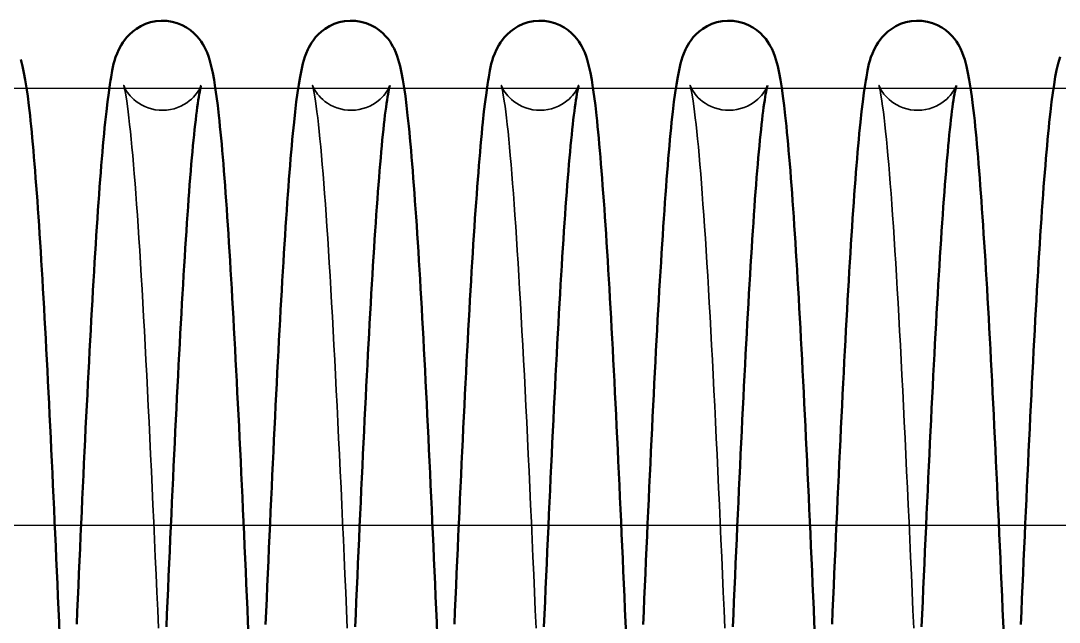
# Model space of a CAD drawing. Header units: millimetres. Extents: x 1448 to 104164, y -19509 to -89.
# Drawn here: x 84058 to 84153, y -3001.5 to -2946.5 of the extents above; entities that cross this region are included whole.
import ezdxf

# ---------------------------------------------------------------- set-up
doc = ezdxf.new("R2010")
doc.units = ezdxf.units.MM
doc.header["$LTSCALE"] = 60
doc.header["$MEASUREMENT"] = 0
doc.layers.get('0').update_dxf_attribs({"linetype": 'CONTINUOUS'})
doc.layers.add('가려진 것(ISO)', color=7, linetype='CONTINUOUS', lineweight=35)
doc.layers.add('가시적인 것(ISO)', color=7, linetype='CONTINUOUS', lineweight=50)

# ---------------------------------------------------------------- blocks, each defined once
blk = doc.blocks.new('토션스프링1')
at = {"layer": '가려진 것(ISO)', "flags": 128}
for points in [[(21462900.032, -50955408.884), (21462900.037, -50955408.9), (21462900.057, -50955408.952), (21462900.097, -50955409.046), (21462900.167, -50955409.194), (21462900.218, -50955409.288), (21462900.284, -50955409.397), (21462900.367, -50955409.52), (21462900.469, -50955409.657), (21462900.592, -50955409.808), (21462900.74, -50955409.971), (21462900.915, -50955410.141), (21462901.117, -50955410.313), (21462901.348, -50955410.482), (21462901.605, -50955410.642), (21462901.887, -50955410.789), (21462902.188, -50955410.916), (21462902.507, -50955411.019), (21462902.841, -50955411.096), (21462903.184, -50955411.145), (21462903.532, -50955411.164), (21462903.879, -50955411.152), (21462904.224, -50955411.11), (21462904.56, -50955411.039), (21462904.884, -50955410.942), (21462905.19, -50955410.821), (21462905.476, -50955410.678), (21462905.739, -50955410.52), (21462905.976, -50955410.353), (21462906.186, -50955410.181), (21462906.367, -50955410.01), (21462906.521, -50955409.845), (21462906.65, -50955409.69), (21462906.756, -50955409.547), (21462906.842, -50955409.42), (21462906.911, -50955409.309), (21462906.965, -50955409.212), (21462907.04, -50955409.061), (21462907.084, -50955408.961), (21462907.106, -50955408.905), (21462907.113, -50955408.885), (21462907.11, -50955408.895), (21462907.1, -50955408.932), (21462907.084, -50955408.993), (21462907.064, -50955409.076), (21462907.015, -50955409.3), (21462906.96, -50955409.588), (21462906.9, -50955409.936), (21462906.837, -50955410.341), (21462906.772, -50955410.799), (21462906.705, -50955411.307), (21462906.637, -50955411.862), (21462906.568, -50955412.461), (21462906.499, -50955413.106), (21462906.43, -50955413.796), (21462906.36, -50955414.528), (21462906.289, -50955415.303), (21462906.219, -50955416.119), (21462906.148, -50955416.975), (21462906.077, -50955417.869), (21462906.006, -50955418.8), (21462905.935, -50955419.768), (21462905.864, -50955420.771), (21462905.793, -50955421.812), (21462905.721, -50955422.889), (21462905.65, -50955424.003), (21462905.578, -50955425.15), (21462905.507, -50955426.331), (21462905.435, -50955427.544), (21462905.364, -50955428.786), (21462905.292, -50955430.058), (21462905.22, -50955431.358), (21462905.149, -50955432.685), (21462905.077, -50955434.036), (21462905.006, -50955435.413), (21462904.935, -50955436.816), (21462904.863, -50955438.247), (21462904.791, -50955439.702), (21462904.72, -50955441.182), (21462904.648, -50955442.683), (21462904.576, -50955444.204), (21462904.504, -50955445.745), (21462904.432, -50955447.302), (21462904.361, -50955448.876), (21462904.289, -50955450.463), (21462904.218, -50955452.064), (21462904.146, -50955453.675), (21462904.075, -50955455.3), (21462904.003, -50955456.939), (21462903.931, -50955458.591)], [(21462917.308, -50955408.884), (21462917.313, -50955408.9), (21462917.333, -50955408.952), (21462917.373, -50955409.045), (21462917.444, -50955409.189), (21462917.495, -50955409.282), (21462917.56, -50955409.391), (21462917.641, -50955409.514), (21462917.741, -50955409.652), (21462917.864, -50955409.803), (21462918.011, -50955409.966), (21462918.185, -50955410.136), (21462918.386, -50955410.308), (21462918.617, -50955410.477), (21462918.874, -50955410.638), (21462919.154, -50955410.785), (21462919.455, -50955410.912), (21462919.774, -50955411.016), (21462920.108, -50955411.094), (21462920.45, -50955411.144), (21462920.798, -50955411.164), (21462921.145, -50955411.153), (21462921.49, -50955411.111), (21462921.827, -50955411.041), (21462922.151, -50955410.945), (21462922.457, -50955410.824), (21462922.744, -50955410.682), (21462923.008, -50955410.525), (21462923.246, -50955410.357), (21462923.456, -50955410.186), (21462923.638, -50955410.015), (21462923.793, -50955409.85), (21462923.923, -50955409.693), (21462924.029, -50955409.551), (21462924.115, -50955409.424), (21462924.185, -50955409.312), (21462924.24, -50955409.214), (21462924.316, -50955409.063), (21462924.36, -50955408.962), (21462924.382, -50955408.905), (21462924.389, -50955408.885), (21462924.386, -50955408.895), (21462924.376, -50955408.931), (21462924.36, -50955408.992), (21462924.34, -50955409.075), (21462924.291, -50955409.298), (21462924.236, -50955409.585), (21462924.177, -50955409.934), (21462924.114, -50955410.339), (21462924.048, -50955410.797), (21462923.98, -50955411.304), (21462923.913, -50955411.858), (21462923.844, -50955412.458), (21462923.775, -50955413.103), (21462923.706, -50955413.793), (21462923.636, -50955414.525), (21462923.565, -50955415.3), (21462923.495, -50955416.115), (21462923.424, -50955416.97), (21462923.353, -50955417.864), (21462923.282, -50955418.794), (21462923.211, -50955419.76), (21462923.14, -50955420.765), (21462923.069, -50955421.807), (21462922.997, -50955422.886), (21462922.926, -50955424), (21462922.854, -50955425.148), (21462922.783, -50955426.329), (21462922.711, -50955427.541), (21462922.639, -50955428.783), (21462922.568, -50955430.054), (21462922.496, -50955431.352), (21462922.425, -50955432.676), (21462922.354, -50955434.027), (21462922.282, -50955435.405), (21462922.211, -50955436.812), (21462922.139, -50955438.244), (21462922.067, -50955439.701), (21462921.995, -50955441.181), (21462921.924, -50955442.682), (21462921.852, -50955444.203), (21462921.78, -50955445.743), (21462921.708, -50955447.299), (21462921.637, -50955448.871), (21462921.565, -50955450.456), (21462921.494, -50955452.054), (21462921.422, -50955453.666), (21462921.351, -50955455.294), (21462921.279, -50955456.936), (21462921.207, -50955458.59)], [(21462934.584, -50955408.884), (21462934.589, -50955408.9), (21462934.608, -50955408.952), (21462934.648, -50955409.046), (21462934.718, -50955409.194), (21462934.77, -50955409.288), (21462934.836, -50955409.397), (21462934.919, -50955409.52), (21462935.02, -50955409.657), (21462935.143, -50955409.808), (21462935.292, -50955409.971), (21462935.466, -50955410.141), (21462935.668, -50955410.313), (21462935.899, -50955410.482), (21462936.157, -50955410.642), (21462936.438, -50955410.789), (21462936.74, -50955410.916), (21462937.059, -50955411.019), (21462937.393, -50955411.096), (21462937.736, -50955411.145), (21462938.083, -50955411.164), (21462938.431, -50955411.152), (21462938.775, -50955411.11), (21462939.112, -50955411.039), (21462939.436, -50955410.942), (21462939.742, -50955410.821), (21462940.027, -50955410.678), (21462940.29, -50955410.52), (21462940.528, -50955410.353), (21462940.738, -50955410.181), (21462940.918, -50955410.01), (21462941.072, -50955409.845), (21462941.201, -50955409.69), (21462941.308, -50955409.547), (21462941.393, -50955409.42), (21462941.462, -50955409.309), (21462941.517, -50955409.212), (21462941.592, -50955409.061), (21462941.635, -50955408.961), (21462941.657, -50955408.905), (21462941.664, -50955408.885), (21462941.661, -50955408.895), (21462941.652, -50955408.932), (21462941.636, -50955408.993), (21462941.616, -50955409.076), (21462941.566, -50955409.3), (21462941.511, -50955409.588), (21462941.452, -50955409.936), (21462941.389, -50955410.341), (21462941.323, -50955410.799), (21462941.256, -50955411.307), (21462941.188, -50955411.862), (21462941.12, -50955412.461), (21462941.051, -50955413.106), (21462940.981, -50955413.796), (21462940.911, -50955414.528), (21462940.841, -50955415.303), (21462940.77, -50955416.119), (21462940.699, -50955416.975), (21462940.628, -50955417.869), (21462940.557, -50955418.8), (21462940.486, -50955419.768), (21462940.415, -50955420.771), (21462940.344, -50955421.812), (21462940.273, -50955422.889), (21462940.201, -50955424.003), (21462940.13, -50955425.15), (21462940.058, -50955426.331), (21462939.987, -50955427.544), (21462939.915, -50955428.786), (21462939.843, -50955430.058), (21462939.772, -50955431.358), (21462939.7, -50955432.685), (21462939.629, -50955434.036), (21462939.558, -50955435.413), (21462939.486, -50955436.816), (21462939.415, -50955438.247), (21462939.343, -50955439.702), (21462939.271, -50955441.182), (21462939.199, -50955442.683), (21462939.128, -50955444.204), (21462939.056, -50955445.745), (21462938.984, -50955447.302), (21462938.912, -50955448.876), (21462938.841, -50955450.463), (21462938.769, -50955452.064), (21462938.698, -50955453.675), (21462938.626, -50955455.3), (21462938.555, -50955456.939), (21462938.483, -50955458.591)], [(21462951.859, -50955408.884), (21462951.865, -50955408.9), (21462951.884, -50955408.952), (21462951.924, -50955409.045), (21462951.995, -50955409.189), (21462952.046, -50955409.282), (21462952.111, -50955409.391), (21462952.192, -50955409.514), (21462952.293, -50955409.652), (21462952.415, -50955409.803), (21462952.563, -50955409.966), (21462952.736, -50955410.136), (21462952.938, -50955410.308), (21462953.168, -50955410.477), (21462953.425, -50955410.638), (21462953.706, -50955410.785), (21462954.006, -50955410.912), (21462954.326, -50955411.016), (21462954.659, -50955411.094), (21462955.002, -50955411.144), (21462955.349, -50955411.164), (21462955.697, -50955411.153), (21462956.042, -50955411.111), (21462956.379, -50955411.041), (21462956.703, -50955410.945), (21462957.009, -50955410.824), (21462957.295, -50955410.682), (21462957.56, -50955410.525), (21462957.798, -50955410.357), (21462958.008, -50955410.186), (21462958.189, -50955410.015), (21462958.344, -50955409.85), (21462958.474, -50955409.693), (21462958.581, -50955409.551), (21462958.667, -50955409.424), (21462958.736, -50955409.312), (21462958.791, -50955409.214), (21462958.867, -50955409.063), (21462958.912, -50955408.962), (21462958.933, -50955408.905), (21462958.94, -50955408.885), (21462958.937, -50955408.895), (21462958.927, -50955408.931), (21462958.911, -50955408.992), (21462958.891, -50955409.075), (21462958.842, -50955409.298), (21462958.788, -50955409.585), (21462958.728, -50955409.934), (21462958.665, -50955410.339), (21462958.599, -50955410.797), (21462958.532, -50955411.304), (21462958.464, -50955411.858), (21462958.396, -50955412.458), (21462958.327, -50955413.103), (21462958.257, -50955413.793), (21462958.187, -50955414.525), (21462958.117, -50955415.3), (21462958.046, -50955416.115), (21462957.975, -50955416.97), (21462957.904, -50955417.864), (21462957.833, -50955418.794), (21462957.762, -50955419.76), (21462957.691, -50955420.765), (21462957.62, -50955421.807), (21462957.549, -50955422.886), (21462957.477, -50955424), (21462957.406, -50955425.148), (21462957.334, -50955426.329), (21462957.263, -50955427.541), (21462957.191, -50955428.783), (21462957.119, -50955430.054), (21462957.048, -50955431.352), (21462956.976, -50955432.676), (21462956.905, -50955434.027), (21462956.834, -50955435.405), (21462956.762, -50955436.812), (21462956.69, -50955438.244), (21462956.619, -50955439.701), (21462956.547, -50955441.181), (21462956.475, -50955442.682), (21462956.403, -50955444.203), (21462956.332, -50955445.743), (21462956.26, -50955447.299), (21462956.188, -50955448.871), (21462956.117, -50955450.456), (21462956.045, -50955452.054), (21462955.974, -50955453.666), (21462955.902, -50955455.294), (21462955.83, -50955456.936), (21462955.759, -50955458.59)], [(21462969.135, -50955408.884), (21462969.14, -50955408.9), (21462969.16, -50955408.952), (21462969.2, -50955409.046), (21462969.27, -50955409.194), (21462969.321, -50955409.288), (21462969.387, -50955409.397), (21462969.47, -50955409.52), (21462969.572, -50955409.657), (21462969.695, -50955409.808), (21462969.843, -50955409.971), (21462970.018, -50955410.141), (21462970.22, -50955410.313), (21462970.451, -50955410.482), (21462970.708, -50955410.642), (21462970.99, -50955410.789), (21462971.291, -50955410.916), (21462971.61, -50955411.019), (21462971.944, -50955411.096), (21462972.287, -50955411.145), (21462972.635, -50955411.164), (21462972.982, -50955411.152), (21462973.327, -50955411.11), (21462973.663, -50955411.039), (21462973.987, -50955410.942), (21462974.293, -50955410.821), (21462974.579, -50955410.678), (21462974.842, -50955410.52), (21462975.079, -50955410.353), (21462975.289, -50955410.181), (21462975.47, -50955410.01), (21462975.624, -50955409.845), (21462975.753, -50955409.69), (21462975.859, -50955409.547), (21462975.945, -50955409.42), (21462976.014, -50955409.309), (21462976.068, -50955409.212), (21462976.143, -50955409.061), (21462976.187, -50955408.961), (21462976.209, -50955408.905), (21462976.216, -50955408.885), (21462976.213, -50955408.895), (21462976.203, -50955408.932), (21462976.187, -50955408.993), (21462976.167, -50955409.076), (21462976.118, -50955409.3), (21462976.063, -50955409.588), (21462976.003, -50955409.936), (21462975.94, -50955410.341), (21462975.875, -50955410.799), (21462975.808, -50955411.307), (21462975.739, -50955411.862), (21462975.671, -50955412.461), (21462975.602, -50955413.106), (21462975.533, -50955413.796), (21462975.463, -50955414.528), (21462975.392, -50955415.303), (21462975.322, -50955416.119), (21462975.251, -50955416.975), (21462975.18, -50955417.869), (21462975.109, -50955418.8), (21462975.038, -50955419.768), (21462974.967, -50955420.771), (21462974.896, -50955421.812), (21462974.824, -50955422.889), (21462974.753, -50955424.003), (21462974.681, -50955425.15), (21462974.61, -50955426.331), (21462974.538, -50955427.544), (21462974.467, -50955428.786), (21462974.395, -50955430.058), (21462974.323, -50955431.358), (21462974.252, -50955432.685), (21462974.18, -50955434.036), (21462974.109, -50955435.413), (21462974.038, -50955436.816), (21462973.966, -50955438.247), (21462973.894, -50955439.702), (21462973.823, -50955441.182), (21462973.751, -50955442.683), (21462973.679, -50955444.204), (21462973.607, -50955445.745), (21462973.535, -50955447.302), (21462973.464, -50955448.876), (21462973.392, -50955450.463), (21462973.321, -50955452.064), (21462973.249, -50955453.675), (21462973.178, -50955455.3), (21462973.106, -50955456.939), (21462973.034, -50955458.591)]]:
    blk.add_lwpolyline(points, dxfattribs=at)
at = {"layer": '가시적인 것(ISO)', "flags": 128}
for points in [[(21462890.532, -50955406.277), (21462890.71, -50955406.881), (21462890.852, -50955407.482), (21462890.976, -50955408.115), (21462891.094, -50955408.809), (21462891.208, -50955409.57), (21462891.318, -50955410.398), (21462891.425, -50955411.295), (21462891.53, -50955412.262), (21462891.581, -50955412.772), (21462891.632, -50955413.3), (21462891.684, -50955413.846), (21462891.734, -50955414.411), (21462891.785, -50955414.994), (21462891.836, -50955415.595), (21462891.887, -50955416.215), (21462891.938, -50955416.854), (21462891.99, -50955417.512), (21462892.041, -50955418.189), (21462892.092, -50955418.885), (21462892.143, -50955419.599), (21462892.194, -50955420.331), (21462892.246, -50955421.08), (21462892.297, -50955421.846), (21462892.348, -50955422.629), (21462892.399, -50955423.429), (21462892.45, -50955424.244), (21462892.501, -50955425.075), (21462892.553, -50955425.922), (21462892.604, -50955426.783), (21462892.654, -50955427.658), (21462892.705, -50955428.548), (21462892.756, -50955429.452), (21462892.807, -50955430.369), (21462892.858, -50955431.3), (21462892.909, -50955432.245), (21462892.959, -50955433.206), (21462893.01, -50955434.18), (21462893.061, -50955435.168), (21462893.112, -50955436.169), (21462893.163, -50955437.183), (21462893.214, -50955438.209), (21462893.265, -50955439.246), (21462893.316, -50955440.295), (21462893.367, -50955441.354), (21462893.418, -50955442.423), (21462893.469, -50955443.501), (21462893.52, -50955444.588), (21462893.571, -50955445.684), (21462893.622, -50955446.787), (21462893.672, -50955447.898), (21462893.723, -50955449.016), (21462893.774, -50955450.141), (21462893.825, -50955451.276), (21462893.875, -50955452.419), (21462893.926, -50955453.569), (21462893.977, -50955454.727), (21462894.028, -50955455.892), (21462894.079, -50955457.062), (21462894.13, -50955458.238)], [(21462895.697, -50955459.203), (21462895.748, -50955458.023), (21462895.799, -50955456.848), (21462895.85, -50955455.679), (21462895.901, -50955454.516), (21462895.952, -50955453.36), (21462896.003, -50955452.211), (21462896.054, -50955451.07), (21462896.104, -50955449.938), (21462896.155, -50955448.814), (21462896.206, -50955447.697), (21462896.257, -50955446.586), (21462896.307, -50955445.484), (21462896.358, -50955444.389), (21462896.409, -50955443.303), (21462896.46, -50955442.226), (21462896.511, -50955441.159), (21462896.562, -50955440.101), (21462896.613, -50955439.055), (21462896.664, -50955438.019), (21462896.715, -50955436.995), (21462896.766, -50955435.984), (21462896.817, -50955434.985), (21462896.868, -50955433.999), (21462896.919, -50955433.028), (21462896.97, -50955432.07), (21462897.021, -50955431.127), (21462897.071, -50955430.199), (21462897.122, -50955429.285), (21462897.173, -50955428.383), (21462897.224, -50955427.496), (21462897.275, -50955426.622), (21462897.326, -50955425.763), (21462897.377, -50955424.919), (21462897.429, -50955424.09), (21462897.48, -50955423.276), (21462897.531, -50955422.478), (21462897.582, -50955421.697), (21462897.634, -50955420.932), (21462897.685, -50955420.184), (21462897.737, -50955419.453), (21462897.788, -50955418.74), (21462897.84, -50955418.045), (21462897.891, -50955417.368), (21462897.942, -50955416.71), (21462897.994, -50955416.07), (21462898.045, -50955415.451), (21462898.097, -50955414.851), (21462898.148, -50955414.27), (21462898.2, -50955413.71), (21462898.251, -50955413.169), (21462898.302, -50955412.646), (21462898.353, -50955412.143), (21462898.404, -50955411.657), (21462898.509, -50955410.739), (21462898.616, -50955409.889), (21462898.728, -50955409.105), (21462898.844, -50955408.385), (21462898.967, -50955407.725), (21462899.099, -50955407.116), (21462899.259, -50955406.52), (21462899.361, -50955406.21), (21462899.483, -50955405.882), (21462899.644, -50955405.52), (21462899.746, -50955405.321), (21462899.869, -50955405.107), (21462900.017, -50955404.875), (21462900.198, -50955404.629), (21462900.417, -50955404.37), (21462900.682, -50955404.104), (21462900.995, -50955403.84), (21462901.355, -50955403.593), (21462901.76, -50955403.374), (21462902.206, -50955403.193), (21462902.68, -50955403.06), (21462903.173, -50955402.984), (21462903.676, -50955402.967), (21462904.177, -50955403.008), (21462904.663, -50955403.108), (21462905.126, -50955403.262), (21462905.557, -50955403.461), (21462905.945, -50955403.693), (21462906.285, -50955403.948), (21462906.578, -50955404.213), (21462906.823, -50955404.476), (21462907.026, -50955404.73), (21462907.193, -50955404.971), (21462907.33, -50955405.197), (21462907.543, -50955405.602), (21462907.713, -50955405.97), (21462907.849, -50955406.308), (21462907.956, -50955406.624), (21462908.041, -50955406.926), (21462908.162, -50955407.512), (21462908.258, -50955408.121), (21462908.311, -50955408.451), (21462908.368, -50955408.803), (21462908.481, -50955409.56), (21462908.591, -50955410.387), (21462908.698, -50955411.286), (21462908.804, -50955412.256), (21462908.856, -50955412.768), (21462908.907, -50955413.298), (21462908.959, -50955413.846), (21462909.01, -50955414.412), (21462909.061, -50955414.996), (21462909.112, -50955415.598), (21462909.163, -50955416.218), (21462909.214, -50955416.856), (21462909.265, -50955417.513), (21462909.316, -50955418.189), (21462909.368, -50955418.883), (21462909.419, -50955419.596), (21462909.47, -50955420.327), (21462909.521, -50955421.075), (21462909.572, -50955421.841), (21462909.623, -50955422.624), (21462909.675, -50955423.424), (21462909.726, -50955424.24), (21462909.777, -50955425.071), (21462909.828, -50955425.918), (21462909.879, -50955426.781), (21462909.93, -50955427.657), (21462909.981, -50955428.548), (21462910.032, -50955429.453), (21462910.083, -50955430.371), (21462910.134, -50955431.303), (21462910.184, -50955432.247), (21462910.235, -50955433.205), (21462910.286, -50955434.178), (21462910.337, -50955435.165), (21462910.388, -50955436.165), (21462910.439, -50955437.178), (21462910.49, -50955438.204), (21462910.541, -50955439.241), (21462910.592, -50955440.289), (21462910.643, -50955441.348), (21462910.694, -50955442.418), (21462910.745, -50955443.497), (21462910.796, -50955444.585), (21462910.847, -50955445.682), (21462910.897, -50955446.787), (21462910.948, -50955447.9), (21462910.999, -50955449.019), (21462911.05, -50955450.145), (21462911.1, -50955451.278), (21462911.151, -50955452.419), (21462911.202, -50955453.568), (21462911.253, -50955454.724), (21462911.304, -50955455.887), (21462911.355, -50955457.057), (21462911.406, -50955458.232)], [(21462912.973, -50955459.204), (21462913.024, -50955458.024), (21462913.075, -50955456.849), (21462913.126, -50955455.679), (21462913.177, -50955454.515), (21462913.228, -50955453.358), (21462913.279, -50955452.207), (21462913.33, -50955451.064), (21462913.381, -50955449.929), (21462913.431, -50955448.803), (21462913.482, -50955447.687), (21462913.533, -50955446.579), (21462913.583, -50955445.478), (21462913.634, -50955444.386), (21462913.685, -50955443.301), (21462913.736, -50955442.225), (21462913.787, -50955441.159), (21462913.838, -50955440.103), (21462913.889, -50955439.056), (21462913.94, -50955438.021), (21462913.991, -50955436.997), (21462914.042, -50955435.985), (21462914.093, -50955434.985), (21462914.144, -50955433.999), (21462914.195, -50955433.025), (21462914.246, -50955432.066), (21462914.297, -50955431.121), (21462914.348, -50955430.191), (21462914.398, -50955429.276), (21462914.449, -50955428.376), (21462914.5, -50955427.49), (21462914.551, -50955426.619), (21462914.602, -50955425.761), (21462914.653, -50955424.919), (21462914.704, -50955424.091), (21462914.755, -50955423.279), (21462914.807, -50955422.482), (21462914.858, -50955421.701), (21462914.909, -50955420.937), (21462914.961, -50955420.189), (21462915.012, -50955419.459), (21462915.063, -50955418.745), (21462915.115, -50955418.049), (21462915.167, -50955417.371), (21462915.218, -50955416.712), (21462915.27, -50955416.071), (21462915.322, -50955415.448), (21462915.373, -50955414.845), (21462915.425, -50955414.262), (21462915.477, -50955413.698), (21462915.529, -50955413.155), (21462915.58, -50955412.632), (21462915.631, -50955412.128), (21462915.683, -50955411.643), (21462915.786, -50955410.729), (21462915.892, -50955409.885), (21462916.002, -50955409.105), (21462916.119, -50955408.387), (21462916.243, -50955407.724), (21462916.376, -50955407.113), (21462916.535, -50955406.518), (21462916.637, -50955406.209), (21462916.76, -50955405.88), (21462916.921, -50955405.518), (21462917.023, -50955405.318), (21462917.146, -50955405.104), (21462917.295, -50955404.872), (21462917.476, -50955404.625), (21462917.696, -50955404.367), (21462917.961, -50955404.101), (21462918.275, -50955403.837), (21462918.636, -50955403.59), (21462919.041, -50955403.371), (21462919.487, -50955403.191), (21462919.962, -50955403.059), (21462920.455, -50955402.983), (21462920.958, -50955402.967), (21462921.459, -50955403.009), (21462921.945, -50955403.11), (21462922.407, -50955403.264), (21462922.838, -50955403.464), (21462923.226, -50955403.696), (21462923.565, -50955403.951), (21462923.857, -50955404.217), (21462924.101, -50955404.48), (21462924.304, -50955404.734), (21462924.47, -50955404.975), (21462924.606, -50955405.199), (21462924.721, -50955405.407), (21462924.819, -50955405.601), (21462924.97, -50955405.955), (21462925.083, -50955406.277), (21462925.262, -50955406.881), (21462925.404, -50955407.482), (21462925.528, -50955408.115), (21462925.646, -50955408.809), (21462925.76, -50955409.57), (21462925.87, -50955410.398), (21462925.976, -50955411.295), (21462926.081, -50955412.262), (21462926.133, -50955412.772), (21462926.184, -50955413.3), (21462926.235, -50955413.846), (21462926.286, -50955414.411), (21462926.337, -50955414.994), (21462926.388, -50955415.595), (21462926.439, -50955416.215), (21462926.49, -50955416.854), (21462926.541, -50955417.512), (21462926.592, -50955418.189), (21462926.643, -50955418.885), (21462926.695, -50955419.599), (21462926.746, -50955420.331), (21462926.797, -50955421.08), (21462926.848, -50955421.846), (21462926.9, -50955422.629), (21462926.951, -50955423.429), (21462927.002, -50955424.244), (21462927.053, -50955425.075), (21462927.104, -50955425.922), (21462927.155, -50955426.783), (21462927.206, -50955427.658), (21462927.257, -50955428.548), (21462927.308, -50955429.452), (21462927.359, -50955430.369), (21462927.409, -50955431.3), (21462927.46, -50955432.245), (21462927.511, -50955433.206), (21462927.562, -50955434.18), (21462927.613, -50955435.168), (21462927.664, -50955436.169), (21462927.715, -50955437.183), (21462927.766, -50955438.209), (21462927.817, -50955439.246), (21462927.868, -50955440.295), (21462927.919, -50955441.354), (21462927.97, -50955442.423), (21462928.021, -50955443.501), (21462928.072, -50955444.588), (21462928.122, -50955445.684), (21462928.173, -50955446.787), (21462928.224, -50955447.898), (21462928.275, -50955449.016), (21462928.325, -50955450.141), (21462928.376, -50955451.276), (21462928.427, -50955452.419), (21462928.478, -50955453.569), (21462928.529, -50955454.727), (21462928.58, -50955455.892), (21462928.631, -50955457.062), (21462928.682, -50955458.238)], [(21462930.249, -50955459.203), (21462930.3, -50955458.023), (21462930.351, -50955456.848), (21462930.402, -50955455.679), (21462930.453, -50955454.516), (21462930.504, -50955453.36), (21462930.554, -50955452.211), (21462930.605, -50955451.07), (21462930.656, -50955449.938), (21462930.707, -50955448.814), (21462930.757, -50955447.697), (21462930.808, -50955446.586), (21462930.859, -50955445.484), (21462930.91, -50955444.389), (21462930.961, -50955443.303), (21462931.012, -50955442.226), (21462931.063, -50955441.159), (21462931.114, -50955440.101), (21462931.165, -50955439.055), (21462931.216, -50955438.019), (21462931.267, -50955436.995), (21462931.318, -50955435.984), (21462931.369, -50955434.985), (21462931.42, -50955433.999), (21462931.471, -50955433.028), (21462931.521, -50955432.07), (21462931.572, -50955431.127), (21462931.623, -50955430.199), (21462931.674, -50955429.285), (21462931.725, -50955428.383), (21462931.776, -50955427.496), (21462931.827, -50955426.622), (21462931.878, -50955425.763), (21462931.929, -50955424.919), (21462931.98, -50955424.09), (21462932.031, -50955423.276), (21462932.083, -50955422.478), (21462932.134, -50955421.697), (21462932.185, -50955420.932), (21462932.237, -50955420.184), (21462932.288, -50955419.453), (21462932.34, -50955418.74), (21462932.391, -50955418.045), (21462932.442, -50955417.368), (21462932.494, -50955416.71), (21462932.545, -50955416.07), (21462932.597, -50955415.451), (21462932.648, -50955414.851), (21462932.7, -50955414.27), (21462932.751, -50955413.71), (21462932.802, -50955413.169), (21462932.853, -50955412.646), (21462932.904, -50955412.143), (21462932.956, -50955411.657), (21462933.06, -50955410.739), (21462933.168, -50955409.889), (21462933.279, -50955409.105), (21462933.396, -50955408.385), (21462933.519, -50955407.725), (21462933.65, -50955407.116), (21462933.811, -50955406.52), (21462933.912, -50955406.21), (21462934.035, -50955405.882), (21462934.195, -50955405.52), (21462934.298, -50955405.321), (21462934.42, -50955405.107), (21462934.568, -50955404.875), (21462934.749, -50955404.629), (21462934.968, -50955404.37), (21462935.233, -50955404.104), (21462935.547, -50955403.84), (21462935.906, -50955403.593), (21462936.312, -50955403.374), (21462936.757, -50955403.193), (21462937.231, -50955403.06), (21462937.724, -50955402.984), (21462938.228, -50955402.967), (21462938.729, -50955403.008), (21462939.215, -50955403.108), (21462939.678, -50955403.262), (21462940.109, -50955403.461), (21462940.497, -50955403.693), (21462940.837, -50955403.948), (21462941.129, -50955404.213), (21462941.374, -50955404.476), (21462941.577, -50955404.73), (21462941.744, -50955404.971), (21462941.881, -50955405.197), (21462942.094, -50955405.602), (21462942.265, -50955405.97), (21462942.401, -50955406.308), (21462942.508, -50955406.624), (21462942.592, -50955406.926), (21462942.714, -50955407.512), (21462942.81, -50955408.121), (21462942.862, -50955408.451), (21462942.92, -50955408.803), (21462943.032, -50955409.56), (21462943.142, -50955410.387), (21462943.25, -50955411.286), (21462943.355, -50955412.256), (21462943.407, -50955412.768), (21462943.459, -50955413.298), (21462943.51, -50955413.846), (21462943.562, -50955414.412), (21462943.613, -50955414.996), (21462943.664, -50955415.598), (21462943.715, -50955416.218), (21462943.766, -50955416.856), (21462943.817, -50955417.513), (21462943.868, -50955418.189), (21462943.919, -50955418.883), (21462943.97, -50955419.596), (21462944.021, -50955420.327), (21462944.073, -50955421.075), (21462944.124, -50955421.841), (21462944.175, -50955422.624), (21462944.226, -50955423.424), (21462944.277, -50955424.24), (21462944.328, -50955425.071), (21462944.38, -50955425.918), (21462944.431, -50955426.781), (21462944.482, -50955427.657), (21462944.533, -50955428.548), (21462944.584, -50955429.453), (21462944.634, -50955430.371), (21462944.685, -50955431.303), (21462944.736, -50955432.247), (21462944.787, -50955433.205), (21462944.837, -50955434.178), (21462944.888, -50955435.165), (21462944.939, -50955436.165), (21462944.99, -50955437.178), (21462945.041, -50955438.204), (21462945.092, -50955439.241), (21462945.143, -50955440.289), (21462945.194, -50955441.348), (21462945.245, -50955442.418), (21462945.296, -50955443.497), (21462945.347, -50955444.585), (21462945.398, -50955445.682), (21462945.449, -50955446.787), (21462945.5, -50955447.9), (21462945.551, -50955449.019), (21462945.601, -50955450.145), (21462945.652, -50955451.278), (21462945.703, -50955452.419), (21462945.753, -50955453.568), (21462945.804, -50955454.724), (21462945.855, -50955455.887), (21462945.906, -50955457.057), (21462945.957, -50955458.232)], [(21462947.525, -50955459.204), (21462947.576, -50955458.024), (21462947.627, -50955456.849), (21462947.678, -50955455.679), (21462947.728, -50955454.515), (21462947.779, -50955453.358), (21462947.83, -50955452.207), (21462947.881, -50955451.064), (21462947.932, -50955449.929), (21462947.983, -50955448.803), (21462948.034, -50955447.687), (21462948.084, -50955446.579), (21462948.135, -50955445.478), (21462948.186, -50955444.386), (21462948.237, -50955443.301), (21462948.288, -50955442.225), (21462948.339, -50955441.159), (21462948.389, -50955440.103), (21462948.44, -50955439.056), (21462948.492, -50955438.021), (21462948.543, -50955436.997), (21462948.594, -50955435.985), (21462948.645, -50955434.985), (21462948.696, -50955433.999), (21462948.747, -50955433.025), (21462948.797, -50955432.066), (21462948.848, -50955431.121), (21462948.899, -50955430.191), (21462948.95, -50955429.276), (21462949.001, -50955428.376), (21462949.052, -50955427.49), (21462949.102, -50955426.619), (21462949.153, -50955425.761), (21462949.204, -50955424.919), (21462949.256, -50955424.091), (21462949.307, -50955423.279), (21462949.358, -50955422.482), (21462949.409, -50955421.701), (21462949.461, -50955420.937), (21462949.512, -50955420.189), (21462949.563, -50955419.459), (21462949.615, -50955418.745), (21462949.667, -50955418.049), (21462949.718, -50955417.371), (21462949.77, -50955416.712), (21462949.821, -50955416.071), (21462949.873, -50955415.448), (21462949.925, -50955414.845), (21462949.977, -50955414.262), (21462950.028, -50955413.698), (21462950.08, -50955413.155), (21462950.132, -50955412.632), (21462950.183, -50955412.128), (21462950.234, -50955411.643), (21462950.338, -50955410.729), (21462950.444, -50955409.885), (21462950.554, -50955409.105), (21462950.67, -50955408.387), (21462950.794, -50955407.724), (21462950.928, -50955407.113), (21462951.087, -50955406.518), (21462951.188, -50955406.209), (21462951.312, -50955405.88), (21462951.472, -50955405.518), (21462951.575, -50955405.318), (21462951.698, -50955405.104), (21462951.846, -50955404.872), (21462952.027, -50955404.625), (21462952.247, -50955404.367), (21462952.512, -50955404.101), (21462952.827, -50955403.837), (21462953.187, -50955403.59), (21462953.593, -50955403.371), (21462954.038, -50955403.191), (21462954.513, -50955403.059), (21462955.006, -50955402.983), (21462955.509, -50955402.967), (21462956.011, -50955403.009), (21462956.497, -50955403.11), (21462956.959, -50955403.264), (21462957.389, -50955403.464), (21462957.777, -50955403.696), (21462958.117, -50955403.951), (21462958.409, -50955404.217), (21462958.653, -50955404.48), (21462958.855, -50955404.734), (21462959.021, -50955404.975), (21462959.158, -50955405.199), (21462959.273, -50955405.407), (21462959.37, -50955405.601), (21462959.522, -50955405.955), (21462959.635, -50955406.277), (21462959.813, -50955406.881), (21462959.955, -50955407.482), (21462960.079, -50955408.115), (21462960.197, -50955408.809), (21462960.311, -50955409.57), (21462960.421, -50955410.398), (21462960.528, -50955411.295), (21462960.633, -50955412.262), (21462960.684, -50955412.772), (21462960.735, -50955413.3), (21462960.786, -50955413.846), (21462960.837, -50955414.411), (21462960.888, -50955414.994), (21462960.939, -50955415.595), (21462960.99, -50955416.215), (21462961.041, -50955416.854), (21462961.092, -50955417.512), (21462961.144, -50955418.189), (21462961.195, -50955418.885), (21462961.246, -50955419.599), (21462961.297, -50955420.331), (21462961.349, -50955421.08), (21462961.4, -50955421.846), (21462961.451, -50955422.629), (21462961.502, -50955423.429), (21462961.553, -50955424.244), (21462961.604, -50955425.075), (21462961.656, -50955425.922), (21462961.707, -50955426.783), (21462961.758, -50955427.658), (21462961.808, -50955428.548), (21462961.859, -50955429.452), (21462961.91, -50955430.369), (21462961.961, -50955431.3), (21462962.012, -50955432.245), (21462962.062, -50955433.206), (21462962.113, -50955434.18), (21462962.164, -50955435.168), (21462962.215, -50955436.169), (21462962.266, -50955437.183), (21462962.317, -50955438.209), (21462962.368, -50955439.246), (21462962.419, -50955440.295), (21462962.47, -50955441.354), (21462962.521, -50955442.423), (21462962.572, -50955443.501), (21462962.623, -50955444.588), (21462962.674, -50955445.684), (21462962.725, -50955446.787), (21462962.775, -50955447.898), (21462962.826, -50955449.016), (21462962.877, -50955450.141), (21462962.928, -50955451.276), (21462962.978, -50955452.419), (21462963.029, -50955453.569), (21462963.08, -50955454.727), (21462963.131, -50955455.892), (21462963.182, -50955457.062), (21462963.233, -50955458.238)], [(21462964.8, -50955459.203), (21462964.851, -50955458.023), (21462964.902, -50955456.848), (21462964.953, -50955455.679), (21462965.004, -50955454.516), (21462965.055, -50955453.36), (21462965.106, -50955452.211), (21462965.157, -50955451.07), (21462965.207, -50955449.938), (21462965.258, -50955448.814), (21462965.309, -50955447.697), (21462965.36, -50955446.586), (21462965.41, -50955445.484), (21462965.461, -50955444.389), (21462965.512, -50955443.303), (21462965.563, -50955442.226), (21462965.614, -50955441.159), (21462965.665, -50955440.101), (21462965.716, -50955439.055), (21462965.767, -50955438.019), (21462965.818, -50955436.995), (21462965.869, -50955435.984), (21462965.92, -50955434.985), (21462965.971, -50955433.999), (21462966.022, -50955433.028), (21462966.073, -50955432.07), (21462966.124, -50955431.127), (21462966.174, -50955430.199), (21462966.225, -50955429.285), (21462966.276, -50955428.383), (21462966.327, -50955427.496), (21462966.378, -50955426.622), (21462966.429, -50955425.763), (21462966.48, -50955424.919), (21462966.532, -50955424.09), (21462966.583, -50955423.276), (21462966.634, -50955422.478), (21462966.685, -50955421.697), (21462966.737, -50955420.932), (21462966.788, -50955420.184), (21462966.84, -50955419.453), (21462966.891, -50955418.74), (21462966.942, -50955418.045), (21462966.994, -50955417.368), (21462967.045, -50955416.71), (21462967.097, -50955416.07), (21462967.148, -50955415.451), (21462967.2, -50955414.851), (21462967.251, -50955414.27), (21462967.303, -50955413.71), (21462967.354, -50955413.169), (21462967.405, -50955412.646), (21462967.456, -50955412.143), (21462967.507, -50955411.657), (21462967.612, -50955410.739), (21462967.719, -50955409.889), (21462967.831, -50955409.105), (21462967.947, -50955408.385), (21462968.07, -50955407.725), (21462968.202, -50955407.116), (21462968.362, -50955406.52), (21462968.464, -50955406.21), (21462968.587, -50955405.882), (21462968.747, -50955405.52), (21462968.849, -50955405.321), (21462968.972, -50955405.107), (21462969.12, -50955404.875), (21462969.301, -50955404.629), (21462969.52, -50955404.37), (21462969.785, -50955404.104), (21462970.098, -50955403.84), (21462970.458, -50955403.593), (21462970.863, -50955403.374), (21462971.309, -50955403.193), (21462971.783, -50955403.06), (21462972.276, -50955402.984), (21462972.779, -50955402.967), (21462973.28, -50955403.008), (21462973.766, -50955403.108), (21462974.23, -50955403.262), (21462974.66, -50955403.461), (21462975.048, -50955403.693), (21462975.388, -50955403.948), (21462975.681, -50955404.213), (21462975.926, -50955404.476), (21462976.129, -50955404.73), (21462976.296, -50955404.971), (21462976.433, -50955405.197), (21462976.646, -50955405.602), (21462976.816, -50955405.97), (21462976.952, -50955406.308), (21462977.059, -50955406.624), (21462977.144, -50955406.926), (21462977.265, -50955407.512), (21462977.361, -50955408.121), (21462977.414, -50955408.451), (21462977.471, -50955408.803), (21462977.584, -50955409.56), (21462977.694, -50955410.387), (21462977.801, -50955411.286), (21462977.906, -50955412.256), (21462977.959, -50955412.768), (21462978.01, -50955413.298), (21462978.062, -50955413.846), (21462978.113, -50955414.412), (21462978.164, -50955414.996), (21462978.215, -50955415.598), (21462978.266, -50955416.218), (21462978.317, -50955416.856), (21462978.368, -50955417.513), (21462978.419, -50955418.189), (21462978.471, -50955418.883), (21462978.522, -50955419.596), (21462978.573, -50955420.327), (21462978.624, -50955421.075), (21462978.675, -50955421.841), (21462978.727, -50955422.624), (21462978.778, -50955423.424), (21462978.829, -50955424.24), (21462978.88, -50955425.071), (21462978.931, -50955425.918), (21462978.982, -50955426.781), (21462979.033, -50955427.657), (21462979.084, -50955428.548), (21462979.135, -50955429.453), (21462979.186, -50955430.371), (21462979.237, -50955431.303), (21462979.287, -50955432.247), (21462979.338, -50955433.205), (21462979.389, -50955434.178), (21462979.44, -50955435.165), (21462979.491, -50955436.165), (21462979.542, -50955437.178), (21462979.593, -50955438.204), (21462979.644, -50955439.241), (21462979.695, -50955440.289), (21462979.746, -50955441.348), (21462979.797, -50955442.418), (21462979.848, -50955443.497), (21462979.899, -50955444.585), (21462979.95, -50955445.682), (21462980, -50955446.787), (21462980.051, -50955447.9), (21462980.102, -50955449.019), (21462980.153, -50955450.145), (21462980.203, -50955451.278), (21462980.254, -50955452.419), (21462980.305, -50955453.568), (21462980.356, -50955454.724), (21462980.407, -50955455.887), (21462980.458, -50955457.057), (21462980.509, -50955458.232)], [(21462982.076, -50955459.204), (21462982.127, -50955458.024), (21462982.178, -50955456.849), (21462982.229, -50955455.679), (21462982.28, -50955454.515), (21462982.331, -50955453.358), (21462982.382, -50955452.207), (21462982.433, -50955451.064), (21462982.484, -50955449.929), (21462982.534, -50955448.803), (21462982.585, -50955447.687), (21462982.636, -50955446.579), (21462982.686, -50955445.478), (21462982.737, -50955444.386), (21462982.788, -50955443.301), (21462982.839, -50955442.225), (21462982.89, -50955441.159), (21462982.941, -50955440.103), (21462982.992, -50955439.056), (21462983.043, -50955438.021), (21462983.094, -50955436.997), (21462983.145, -50955435.985), (21462983.196, -50955434.985), (21462983.247, -50955433.999), (21462983.298, -50955433.025), (21462983.349, -50955432.066), (21462983.4, -50955431.121), (21462983.451, -50955430.191), (21462983.501, -50955429.276), (21462983.552, -50955428.376), (21462983.603, -50955427.49), (21462983.654, -50955426.619), (21462983.705, -50955425.761), (21462983.756, -50955424.919), (21462983.807, -50955424.091), (21462983.858, -50955423.279), (21462983.909, -50955422.482), (21462983.961, -50955421.701), (21462984.012, -50955420.937), (21462984.064, -50955420.189), (21462984.115, -50955419.459), (21462984.166, -50955418.745), (21462984.218, -50955418.049), (21462984.27, -50955417.371), (21462984.321, -50955416.712), (21462984.373, -50955416.071), (21462984.425, -50955415.448), (21462984.476, -50955414.845), (21462984.528, -50955414.262), (21462984.58, -50955413.698), (21462984.632, -50955413.155), (21462984.683, -50955412.632), (21462984.734, -50955412.128), (21462984.786, -50955411.643), (21462984.889, -50955410.729), (21462984.995, -50955409.885), (21462985.105, -50955409.105), (21462985.222, -50955408.387), (21462985.346, -50955407.724), (21462985.479, -50955407.113), (21462985.638, -50955406.518)], [(21462903.209, -50955458.479), (21462903.158, -50955457.305), (21462903.107, -50955456.138), (21462903.056, -50955454.977), (21462903.005, -50955453.824), (21462902.955, -50955452.678), (21462902.904, -50955451.539), (21462902.853, -50955450.406), (21462902.802, -50955449.279), (21462902.752, -50955448.159), (21462902.701, -50955447.047), (21462902.65, -50955445.942), (21462902.599, -50955444.846), (21462902.548, -50955443.758), (21462902.497, -50955442.681), (21462902.446, -50955441.613), (21462902.395, -50955440.556), (21462902.344, -50955439.511), (21462902.293, -50955438.477), (21462902.242, -50955437.455), (21462902.192, -50955436.447), (21462902.141, -50955435.452), (21462902.09, -50955434.471), (21462902.04, -50955433.504), (21462901.989, -50955432.55), (21462901.938, -50955431.609), (21462901.887, -50955430.681), (21462901.837, -50955429.766), (21462901.786, -50955428.866), (21462901.735, -50955427.98), (21462901.684, -50955427.108), (21462901.633, -50955426.253), (21462901.582, -50955425.413), (21462901.532, -50955424.589), (21462901.481, -50955423.782), (21462901.43, -50955422.992), (21462901.379, -50955422.22), (21462901.329, -50955421.466), (21462901.278, -50955420.731), (21462901.228, -50955420.015), (21462901.178, -50955419.318), (21462901.127, -50955418.64), (21462901.077, -50955417.98), (21462901.026, -50955417.339), (21462900.976, -50955416.716), (21462900.925, -50955416.112), (21462900.875, -50955415.528), (21462900.824, -50955414.964), (21462900.774, -50955414.421), (21462900.724, -50955413.899), (21462900.674, -50955413.399), (21462900.625, -50955412.92), (21462900.576, -50955412.465), (21462900.527, -50955412.033), (21462900.479, -50955411.624), (21462900.431, -50955411.239), (21462900.384, -50955410.879), (21462900.338, -50955410.544), (21462900.292, -50955410.235), (21462900.247, -50955409.95), (21462900.202, -50955409.692), (21462900.16, -50955409.464), (21462900.121, -50955409.269), (21462900.088, -50955409.11), (21462900.06, -50955408.991), (21462900.04, -50955408.913), (21462900.032, -50955408.884)], [(21462920.484, -50955458.47), (21462920.433, -50955457.299), (21462920.382, -50955456.133), (21462920.332, -50955454.975), (21462920.281, -50955453.824), (21462920.23, -50955452.677), (21462920.18, -50955451.536), (21462920.129, -50955450.401), (21462920.078, -50955449.272), (21462920.027, -50955448.151), (21462919.976, -50955447.037), (21462919.925, -50955445.931), (21462919.874, -50955444.834), (21462919.823, -50955443.747), (21462919.772, -50955442.669), (21462919.721, -50955441.602), (21462919.67, -50955440.546), (21462919.619, -50955439.502), (21462919.569, -50955438.469), (21462919.518, -50955437.45), (21462919.467, -50955436.444), (21462919.417, -50955435.451), (21462919.366, -50955434.471), (21462919.315, -50955433.503), (21462919.264, -50955432.547), (21462919.214, -50955431.605), (21462919.163, -50955430.675), (21462919.112, -50955429.759), (21462919.061, -50955428.858), (21462919.01, -50955427.971), (21462918.959, -50955427.099), (21462918.909, -50955426.243), (21462918.858, -50955425.403), (21462918.807, -50955424.58), (21462918.756, -50955423.774), (21462918.706, -50955422.985), (21462918.655, -50955422.214), (21462918.604, -50955421.462), (21462918.554, -50955420.729), (21462918.504, -50955420.014), (21462918.453, -50955419.317), (21462918.403, -50955418.638), (21462918.352, -50955417.977), (21462918.301, -50955417.335), (21462918.251, -50955416.711), (21462918.2, -50955416.107), (21462918.15, -50955415.523), (21462918.1, -50955414.96), (21462918.05, -50955414.417), (21462918, -50955413.895), (21462917.95, -50955413.396), (21462917.901, -50955412.918), (21462917.852, -50955412.463), (21462917.804, -50955412.032), (21462917.755, -50955411.624), (21462917.708, -50955411.24), (21462917.66, -50955410.88), (21462917.613, -50955410.544), (21462917.567, -50955410.232), (21462917.521, -50955409.947), (21462917.477, -50955409.69), (21462917.436, -50955409.464), (21462917.399, -50955409.271), (21462917.365, -50955409.113), (21462917.337, -50955408.992), (21462917.316, -50955408.913), (21462917.308, -50955408.884)], [(21462937.76, -50955458.479), (21462937.709, -50955457.305), (21462937.658, -50955456.138), (21462937.608, -50955454.977), (21462937.557, -50955453.824), (21462937.506, -50955452.678), (21462937.455, -50955451.539), (21462937.405, -50955450.406), (21462937.354, -50955449.279), (21462937.303, -50955448.159), (21462937.252, -50955447.047), (21462937.201, -50955445.942), (21462937.15, -50955444.846), (21462937.099, -50955443.758), (21462937.048, -50955442.681), (21462936.997, -50955441.613), (21462936.947, -50955440.556), (21462936.896, -50955439.511), (21462936.845, -50955438.477), (21462936.794, -50955437.455), (21462936.743, -50955436.447), (21462936.692, -50955435.452), (21462936.642, -50955434.471), (21462936.591, -50955433.504), (21462936.54, -50955432.55), (21462936.49, -50955431.609), (21462936.439, -50955430.681), (21462936.388, -50955429.766), (21462936.337, -50955428.866), (21462936.286, -50955427.98), (21462936.236, -50955427.108), (21462936.185, -50955426.253), (21462936.134, -50955425.413), (21462936.083, -50955424.589), (21462936.032, -50955423.782), (21462935.982, -50955422.992), (21462935.931, -50955422.22), (21462935.88, -50955421.466), (21462935.83, -50955420.731), (21462935.779, -50955420.015), (21462935.729, -50955419.318), (21462935.679, -50955418.64), (21462935.628, -50955417.98), (21462935.578, -50955417.339), (21462935.527, -50955416.716), (21462935.477, -50955416.112), (21462935.426, -50955415.528), (21462935.376, -50955414.964), (21462935.325, -50955414.421), (21462935.275, -50955413.899), (21462935.226, -50955413.399), (21462935.176, -50955412.92), (21462935.127, -50955412.465), (21462935.079, -50955412.033), (21462935.03, -50955411.624), (21462934.983, -50955411.239), (21462934.936, -50955410.879), (21462934.89, -50955410.544), (21462934.844, -50955410.235), (21462934.798, -50955409.95), (21462934.754, -50955409.692), (21462934.711, -50955409.464), (21462934.673, -50955409.269), (21462934.639, -50955409.11), (21462934.612, -50955408.991), (21462934.592, -50955408.913), (21462934.584, -50955408.884)], [(21462955.035, -50955458.47), (21462954.985, -50955457.299), (21462954.934, -50955456.133), (21462954.883, -50955454.975), (21462954.833, -50955453.824), (21462954.782, -50955452.677), (21462954.731, -50955451.536), (21462954.68, -50955450.401), (21462954.629, -50955449.272), (21462954.578, -50955448.151), (21462954.527, -50955447.037), (21462954.477, -50955445.931), (21462954.426, -50955444.834), (21462954.375, -50955443.747), (21462954.324, -50955442.669), (21462954.273, -50955441.602), (21462954.222, -50955440.546), (21462954.171, -50955439.502), (21462954.12, -50955438.469), (21462954.069, -50955437.45), (21462954.019, -50955436.444), (21462953.968, -50955435.451), (21462953.917, -50955434.471), (21462953.867, -50955433.503), (21462953.816, -50955432.547), (21462953.765, -50955431.605), (21462953.714, -50955430.675), (21462953.663, -50955429.759), (21462953.613, -50955428.858), (21462953.562, -50955427.971), (21462953.511, -50955427.099), (21462953.46, -50955426.243), (21462953.409, -50955425.403), (21462953.358, -50955424.58), (21462953.308, -50955423.774), (21462953.257, -50955422.985), (21462953.206, -50955422.214), (21462953.156, -50955421.462), (21462953.106, -50955420.729), (21462953.055, -50955420.014), (21462953.005, -50955419.317), (21462952.954, -50955418.638), (21462952.904, -50955417.977), (21462952.853, -50955417.335), (21462952.802, -50955416.711), (21462952.752, -50955416.107), (21462952.702, -50955415.523), (21462952.651, -50955414.96), (21462952.601, -50955414.417), (21462952.551, -50955413.895), (21462952.502, -50955413.396), (21462952.453, -50955412.918), (21462952.404, -50955412.463), (21462952.355, -50955412.032), (21462952.307, -50955411.624), (21462952.259, -50955411.24), (21462952.212, -50955410.88), (21462952.165, -50955410.544), (21462952.118, -50955410.232), (21462952.072, -50955409.947), (21462952.029, -50955409.69), (21462951.988, -50955409.464), (21462951.95, -50955409.271), (21462951.917, -50955409.113), (21462951.889, -50955408.992), (21462951.868, -50955408.913), (21462951.859, -50955408.884)], [(21462972.312, -50955458.479), (21462972.261, -50955457.305), (21462972.21, -50955456.138), (21462972.159, -50955454.977), (21462972.108, -50955453.824), (21462972.058, -50955452.678), (21462972.007, -50955451.539), (21462971.956, -50955450.406), (21462971.905, -50955449.279), (21462971.855, -50955448.159), (21462971.804, -50955447.047), (21462971.753, -50955445.942), (21462971.702, -50955444.846), (21462971.651, -50955443.758), (21462971.6, -50955442.681), (21462971.549, -50955441.613), (21462971.498, -50955440.556), (21462971.447, -50955439.511), (21462971.396, -50955438.477), (21462971.345, -50955437.455), (21462971.295, -50955436.447), (21462971.244, -50955435.452), (21462971.193, -50955434.471), (21462971.143, -50955433.504), (21462971.092, -50955432.55), (21462971.041, -50955431.609), (21462970.99, -50955430.681), (21462970.94, -50955429.766), (21462970.889, -50955428.866), (21462970.838, -50955427.98), (21462970.787, -50955427.108), (21462970.736, -50955426.253), (21462970.685, -50955425.413), (21462970.635, -50955424.589), (21462970.584, -50955423.782), (21462970.533, -50955422.992), (21462970.482, -50955422.22), (21462970.432, -50955421.466), (21462970.381, -50955420.731), (21462970.331, -50955420.015), (21462970.281, -50955419.318), (21462970.23, -50955418.64), (21462970.18, -50955417.98), (21462970.129, -50955417.339), (21462970.079, -50955416.716), (21462970.028, -50955416.112), (21462969.978, -50955415.528), (21462969.927, -50955414.964), (21462969.877, -50955414.421), (21462969.827, -50955413.899), (21462969.777, -50955413.399), (21462969.728, -50955412.92), (21462969.679, -50955412.465), (21462969.63, -50955412.033), (21462969.582, -50955411.624), (21462969.534, -50955411.239), (21462969.487, -50955410.879), (21462969.441, -50955410.544), (21462969.395, -50955410.235), (21462969.35, -50955409.95), (21462969.305, -50955409.692), (21462969.263, -50955409.464), (21462969.224, -50955409.269), (21462969.191, -50955409.11), (21462969.163, -50955408.991), (21462969.143, -50955408.913), (21462969.135, -50955408.884)]]:
    blk.add_lwpolyline(points, dxfattribs=at)
blk = doc.blocks.new('토션스프링12345')
blk.add_blockref('토션스프링1', (1400.606, -3974.283))

msp = doc.modelspace()

# ---------------------------------------------------------------- linework, layer by layer
at = {"color": 3}
for p, q in [((79782.442, -2952.641), (85582.442, -2952.641)), ((79607.442, -2992.641), (85865.368, -2992.641))]:
    msp.add_line(p, q, dxfattribs=at)

# ---------------------------------------------------------------- block references
at = {"xscale": -1}
msp.add_blockref('토션스프링12345', (21548444.213, 50956430.79), dxfattribs=at)

doc.saveas('drawing.dxf')
